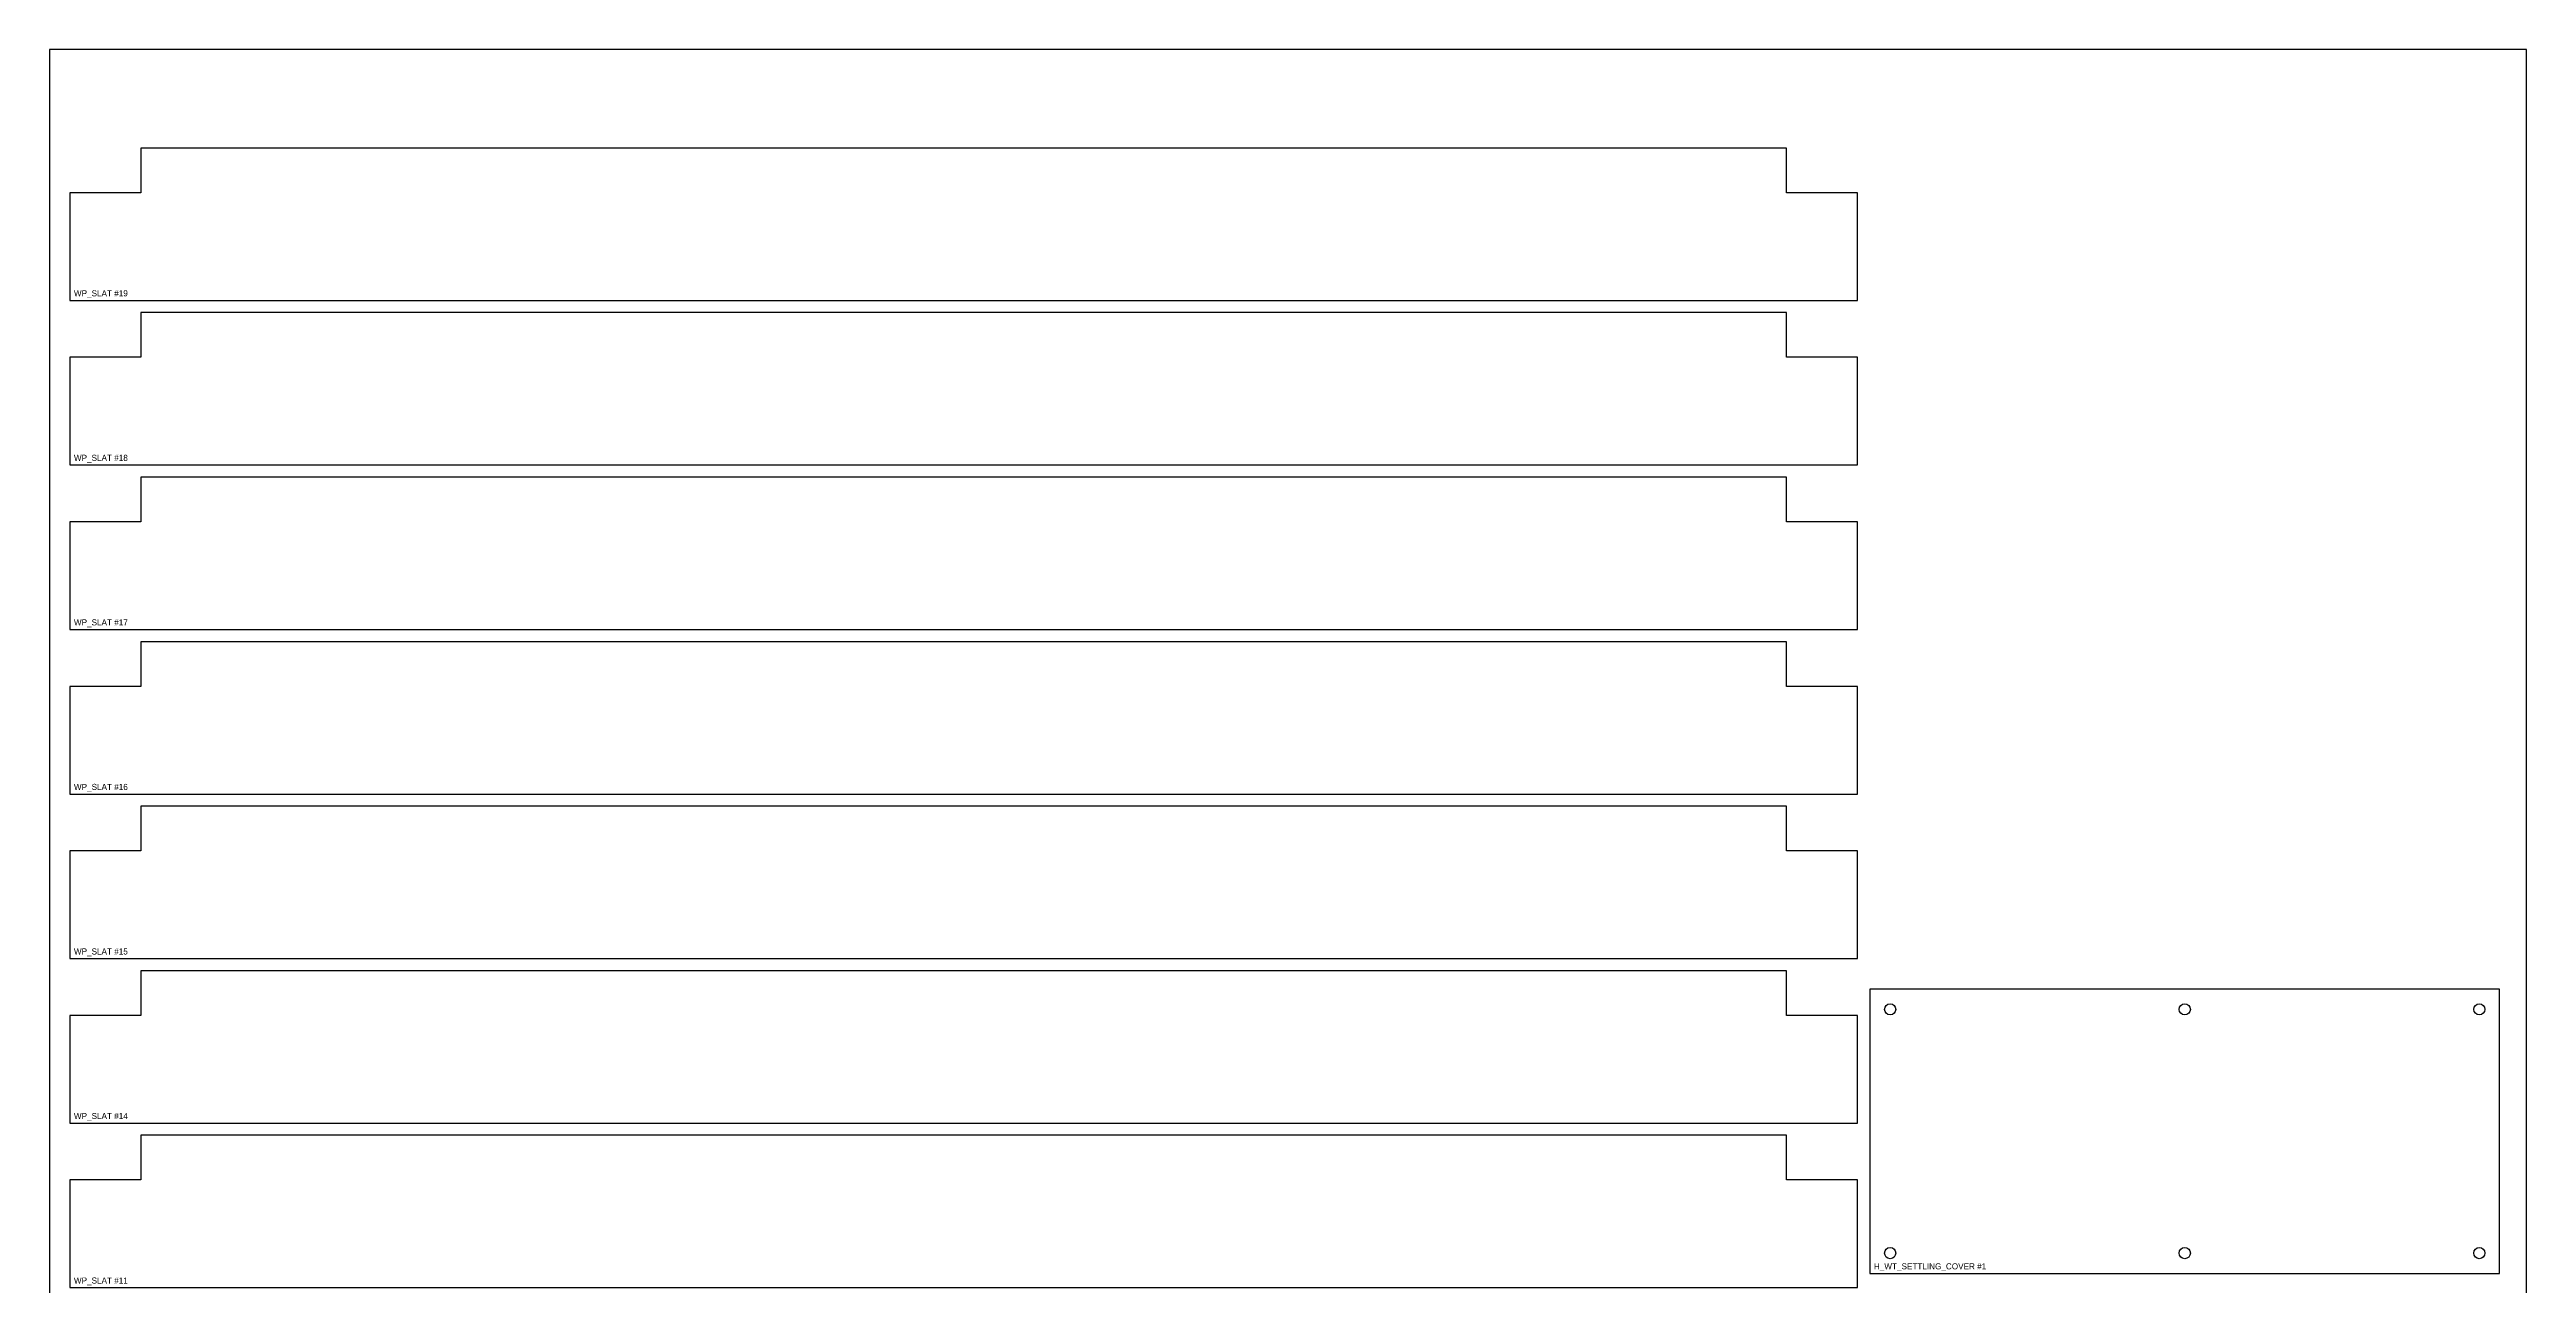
# Model space of a CAD drawing. Header units: millimetres. Extents: x 0 to 1229, y 0 to 2438.
# Drawn here: x 0 to 1219, y 1830 to 2438 of the extents above; entities that cross this region are included whole.
import ezdxf

# ---------------------------------------------------------------- set-up
doc = ezdxf.new("R2010")
doc.units = ezdxf.units.MM
for name, color, linetype in [('CUT_HOLES', 7, 'Continuous'), ('CUT_OUTER', 7, 'Continuous'), ('PART_MARK_NO_CUT', 7, 'Continuous'), ('STOCK_NO_CUT', 7, 'Continuous')]:
    doc.layers.add(name, color=color, linetype=linetype)

msp = doc.modelspace()

# ---------------------------------------------------------------- linework, layer by layer
at = {"layer": 'CUT_HOLES'}
for centre in [(906, 1965.9), (1051, 1965.9), (1196, 1965.9), (906, 1845.9), (1051, 1845.9), (1196, 1845.9)]:
    msp.add_circle(centre, 2.75, dxfattribs=at)
at = {"layer": 'CUT_OUTER'}
for points in [[(10, 2314.9), (890, 2314.9), (890, 2367.9), (855, 2367.9), (855, 2389.9), (45, 2389.9), (45, 2367.9), (10, 2367.9)], [(10, 2233.9), (890, 2233.9), (890, 2286.9), (855, 2286.9), (855, 2308.9), (45, 2308.9), (45, 2286.9), (10, 2286.9)], [(10, 2152.9), (890, 2152.9), (890, 2205.9), (855, 2205.9), (855, 2227.9), (45, 2227.9), (45, 2205.9), (10, 2205.9)], [(10, 2071.9), (890, 2071.9), (890, 2124.9), (855, 2124.9), (855, 2146.9), (45, 2146.9), (45, 2124.9), (10, 2124.9)], [(10, 1990.9), (890, 1990.9), (890, 2043.9), (855, 2043.9), (855, 2065.9), (45, 2065.9), (45, 2043.9), (10, 2043.9)], [(10, 1909.9), (890, 1909.9), (890, 1962.9), (855, 1962.9), (855, 1984.9), (45, 1984.9), (45, 1962.9), (10, 1962.9)], [(896, 1835.9), (1206, 1835.9), (1206, 1975.9), (896, 1975.9)], [(10, 1828.9), (890, 1828.9), (890, 1881.9), (855, 1881.9), (855, 1903.9), (45, 1903.9), (45, 1881.9), (10, 1881.9)]]:
    msp.add_lwpolyline(points, close=True, dxfattribs=at)
at = {"layer": 'STOCK_NO_CUT'}
msp.add_lwpolyline([(0, 0), (1219.2, 0), (1219.2, 2438.4), (0, 2438.4)], close=True, dxfattribs=at)

# ---------------------------------------------------------------- texts
at = {"layer": 'PART_MARK_NO_CUT'}
for s, p in [('WP_SLAT #19', (12, 2316.9)), ('WP_SLAT #18', (12, 2235.9)), ('WP_SLAT #17', (12, 2154.9)), ('WP_SLAT #16', (12, 2073.9)), ('WP_SLAT #15', (12, 1992.9)), ('WP_SLAT #14', (12, 1911.9)), ('WP_SLAT #11', (12, 1830.9)), ('H_WT_SETTLING_COVER #1', (898, 1837.9))]:
    msp.add_text(s, height=3, dxfattribs=at).set_placement(p)

doc.saveas('drawing.dxf')
